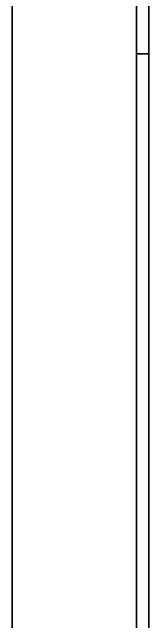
# Model space of a CAD drawing. Extents: x 157 to 1229, y 75 to 1118.
# Drawn here: x 677.79 to 681.09, y 360.9 to 375.6 of the extents above; entities that cross this region are included whole.
import ezdxf

# ---------------------------------------------------------------- set-up
doc = ezdxf.new("R2010")
doc.units = 0

msp = doc.modelspace()

# ---------------------------------------------------------------- linework, layer by layer
at = {"color": 7, "lineweight": 35}
for p, q in [((677.787, 388.797), (677.787, 326.997)), ((677.787, 388.797), (677.787, 296.997)), ((680.787, 326.997), (680.787, 385.797)), ((681.087, 327.297), (681.087, 385.497))]:
    msp.add_line(p, q, dxfattribs=at)
at = {"color": 7, "lineweight": 35, "ltscale": 0.0075}
msp.add_line((680.787, 374.597), (681.087, 374.597), dxfattribs=at)

doc.saveas('drawing.dxf')
